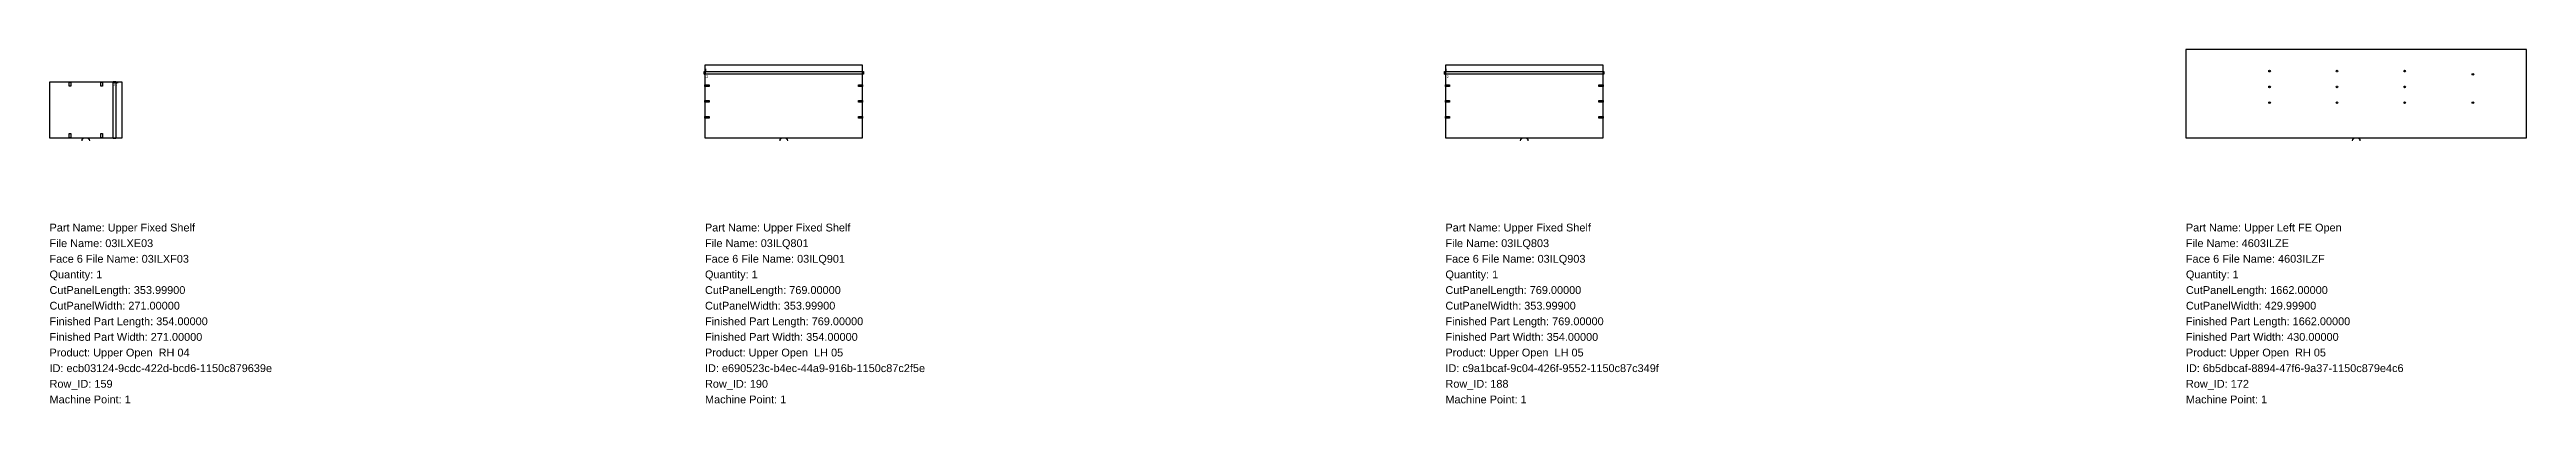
# Model space of a CAD drawing. Header units: inches. Extents: x 0 to 129167, y -1296 to 527.
# Drawn here: x 82275 to 94363, y -1296 to 430 of the extents above; entities that cross this region are included whole.
import ezdxf

# ---------------------------------------------------------------- set-up
doc = ezdxf.new("R2010")
doc.units = ezdxf.units.IN
doc.header["$MEASUREMENT"] = 0
for name, color, linetype in [('BORDER_Z23P0RT1001', 7, 'Continuous'), ('HBORE_Z8P0', 4, 'Continuous'), ('NESTTEXT', 1, 'Continuous'), ('PLINEDIRECTION', 6, 'Continuous'), ('ROUTE_Z12P0RT1003', 7, 'Continuous'), ('VBORE_Z12P0', 3, 'Continuous')]:
    doc.layers.add(name, color=color, linetype=linetype)
doc.styles.get("Standard").update_dxf_attribs({"font": 'arial.ttf'})

msp = doc.modelspace()

# ---------------------------------------------------------------- linework, layer by layer
at = {"layer": 'BORDER_Z23P0RT1001', "color": 2}
for points in [[(93513.898, -15, -0.4142135624), (93528.898, 0), (94363.073, 0), (94363.073, 429.999), (92701.073, 429.999), (92701.073, 0), (93535.248, 0, -0.4142135624), (93550.248, -15)], [(82433.4985, -15, -0.4142135624), (82448.4985, 0), (82628.673, 0), (82628.673, 271), (82274.674, 271), (82274.674, 0), (82454.8485, 0, -0.4142135624), (82469.8485, -15)], [(85839.798, -15, -0.4142135624), (85854.798, 0), (86242.473, 0), (86242.473, 353.999), (85473.473, 353.999), (85473.473, 0), (85861.148, 0, -0.4142135624), (85876.148, -15)], [(89453.598, -15, -0.4142135624), (89468.598, 0), (89856.273, 0), (89856.273, 353.999), (89087.273, 353.999), (89087.273, 0), (89474.948, 0, -0.4142135624), (89489.948, -15)]]:
    msp.add_lwpolyline(points, format="xyb", dxfattribs=at)
at = {"layer": 'HBORE_Z8P0', "color": 4}
for points in [[(82378.674, 271), (82378.674, 251), (82370.674, 251), (82370.674, 271), (82378.674, 271)], [(82532.674, 271), (82532.674, 251), (82524.674, 251), (82524.674, 271), (82532.674, 271)], [(85473.473, 257.999), (85493.473, 257.999), (85493.473, 249.999), (85473.473, 249.999), (85473.473, 257.999)], [(86242.473, 249.999), (86222.473, 249.999), (86222.473, 257.999), (86242.473, 257.999), (86242.473, 249.999)], [(89087.273, 257.999), (89107.273, 257.999), (89107.273, 249.999), (89087.273, 249.999), (89087.273, 257.999)], [(89856.273, 249.999), (89836.273, 249.999), (89836.273, 257.999), (89856.273, 257.999), (89856.273, 249.999)], [(85473.473, 180.999), (85493.473, 180.999), (85493.473, 172.999), (85473.473, 172.999), (85473.473, 180.999)], [(86242.473, 172.999), (86222.473, 172.999), (86222.473, 180.999), (86242.473, 180.999), (86242.473, 172.999)], [(89087.273, 180.999), (89107.273, 180.999), (89107.273, 172.999), (89087.273, 172.999), (89087.273, 180.999)], [(89856.273, 172.999), (89836.273, 172.999), (89836.273, 180.999), (89856.273, 180.999), (89856.273, 172.999)], [(82370.674, 0), (82370.674, 20), (82378.674, 20), (82378.674, 0), (82370.674, 0)], [(82524.674, 0), (82524.674, 20), (82532.674, 20), (82532.674, 0), (82524.674, 0)], [(85473.473, 103.999), (85493.473, 103.999), (85493.473, 95.999), (85473.473, 95.999), (85473.473, 103.999)], [(86242.473, 95.999), (86222.473, 95.999), (86222.473, 103.999), (86242.473, 103.999), (86242.473, 95.999)], [(89087.273, 103.999), (89107.273, 103.999), (89107.273, 95.999), (89087.273, 95.999), (89087.273, 103.999)], [(89856.273, 95.999), (89836.273, 95.999), (89836.273, 103.999), (89856.273, 103.999), (89856.273, 95.999)]]:
    msp.add_lwpolyline(points, close=True, dxfattribs=at)
at = {"layer": 'PLINEDIRECTION', "color": 6}
for points in [[(82584.574, 275), (82584.574, 268.65), (82609.974, 268.65), (82597.274, 271.825), (82597.274, 265.475), (82609.974, 268.65), (82597.274, 270.2375), (82597.274, 267.0625), (82609.974, 268.65)], [(85469.473, 309.899), (85475.823, 309.899), (85475.823, 335.299), (85472.648, 322.599), (85478.998, 322.599), (85475.823, 335.299), (85474.2355, 322.599), (85477.4105, 322.599), (85475.823, 335.299)], [(89083.273, 309.899), (89089.623, 309.899), (89089.623, 335.299), (89086.448, 322.599), (89092.798, 322.599), (89089.623, 335.299), (89088.0355, 322.599), (89091.2105, 322.599), (89089.623, 335.299)]]:
    msp.add_lwpolyline(points, dxfattribs=at)
at = {"layer": 'ROUTE_Z12P0RT1003', "color": 3}
for points in [[(82584.574, 275), (82597.674, 275), (82597.674, -4), (82584.574, -4), (82584.574, 275)], [(85469.473, 309.899), (85469.473, 322.999), (86246.473, 322.999), (86246.473, 309.899), (85469.473, 309.899)], [(89083.273, 309.899), (89083.273, 322.999), (89860.273, 322.999), (89860.273, 309.899), (89083.273, 309.899)]]:
    msp.add_lwpolyline(points, close=True, dxfattribs=at)
at = {"layer": 'VBORE_Z12P0', "color": 3}
for centre in [(93109.073, 324.999), (93109.073, 247.999), (93438.7397, 324.999), (93438.7397, 247.999), (93768.4063, 324.999), (93768.4063, 247.999), (94101.573, 308.999), (93109.073, 170.999), (93438.7397, 170.999), (93768.4063, 170.999), (94101.573, 170.999)]:
    msp.add_circle(centre, 4, dxfattribs=at)

# ---------------------------------------------------------------- texts
at = {"layer": 'NESTTEXT', "color": 1}
for s, p in [('Part Name: Upper Fixed Shelf', (82274.674, -457.2)), ('Part Name: Upper Fixed Shelf', (85473.473, -457.2)), ('Part Name: Upper Fixed Shelf', (89087.273, -457.2)), ('Part Name: Upper Left FE Open', (92701.073, -457.2)), ('File Name: 03ILXE03', (82274.674, -533.4)), ('Face 6 File Name: 03ILXF03', (82274.674, -609.6)), ('File Name: 03ILQ801', (85473.473, -533.4)), ('Face 6 File Name: 03ILQ901', (85473.473, -609.6)), ('File Name: 03ILQ803', (89087.273, -533.4)), ('Face 6 File Name: 03ILQ903', (89087.273, -609.6)), ('File Name: 4603ILZE', (92701.073, -533.4)), ('Face 6 File Name: 4603ILZF', (92701.073, -609.6)), ('Quantity: 1', (82274.674, -685.8)), ('CutPanelLength: 353.99900', (82274.674, -762)), ('Quantity: 1', (85473.473, -685.8)), ('CutPanelLength: 769.00000', (85473.473, -762)), ('Quantity: 1', (89087.273, -685.8)), ('CutPanelLength: 769.00000', (89087.273, -762)), ('Quantity: 1', (92701.073, -685.8)), ('CutPanelLength: 1662.00000', (92701.073, -762)), ('CutPanelWidth: 271.00000', (82274.674, -838.2)), ('CutPanelWidth: 353.99900', (85473.473, -838.2)), ('CutPanelWidth: 353.99900', (89087.273, -838.2)), ('CutPanelWidth: 429.99900', (92701.073, -838.2)), ('Finished Part Length: 354.00000', (82274.674, -914.4)), ('Finished Part Width: 271.00000', (82274.674, -990.6)), ('Finished Part Length: 769.00000', (85473.473, -914.4)), ('Finished Part Width: 354.00000', (85473.473, -990.6)), ('Finished Part Length: 769.00000', (89087.273, -914.4)), ('Finished Part Width: 354.00000', (89087.273, -990.6)), ('Finished Part Length: 1662.00000', (92701.073, -914.4)), ('Finished Part Width: 430.00000', (92701.073, -990.6)), ('Product: Upper Open  RH 04', (82274.674, -1066.8)), ('Product: Upper Open  LH 05', (85473.473, -1066.8)), ('Product: Upper Open  LH 05', (89087.273, -1066.8)), ('Product: Upper Open  RH 05', (92701.073, -1066.8)), ('Row_ID: 159', (82274.674, -1219.2)), ('ID: ecb03124-9cdc-422d-bcd6-1150c879639e', (82274.674, -1143)), ('Row_ID: 190', (85473.473, -1219.2)), ('ID: e690523c-b4ec-44a9-916b-1150c87c2f5e', (85473.473, -1143)), ('Row_ID: 188', (89087.273, -1219.2)), ('ID: c9a1bcaf-9c04-426f-9552-1150c87c349f', (89087.273, -1143)), ('Row_ID: 172', (92701.073, -1219.2)), ('ID: 6b5dbcaf-8894-47f6-9a37-1150c879e4c6', (92701.073, -1143)), ('Machine Point: 1', (82274.674, -1295.4)), ('Machine Point: 1', (85473.473, -1295.4)), ('Machine Point: 1', (89087.273, -1295.4)), ('Machine Point: 1', (92701.073, -1295.4))]:
    msp.add_text(s, height=38.1, dxfattribs=at).set_placement(p)
at = {"layer": 'PLINEDIRECTION', "color": 6}
for p in [(82584.574, 256), (85469.473, 290.899), (89083.273, 290.899)]:
    msp.add_text('12', height=12.7, dxfattribs=at).set_placement(p)

doc.saveas('drawing.dxf')
